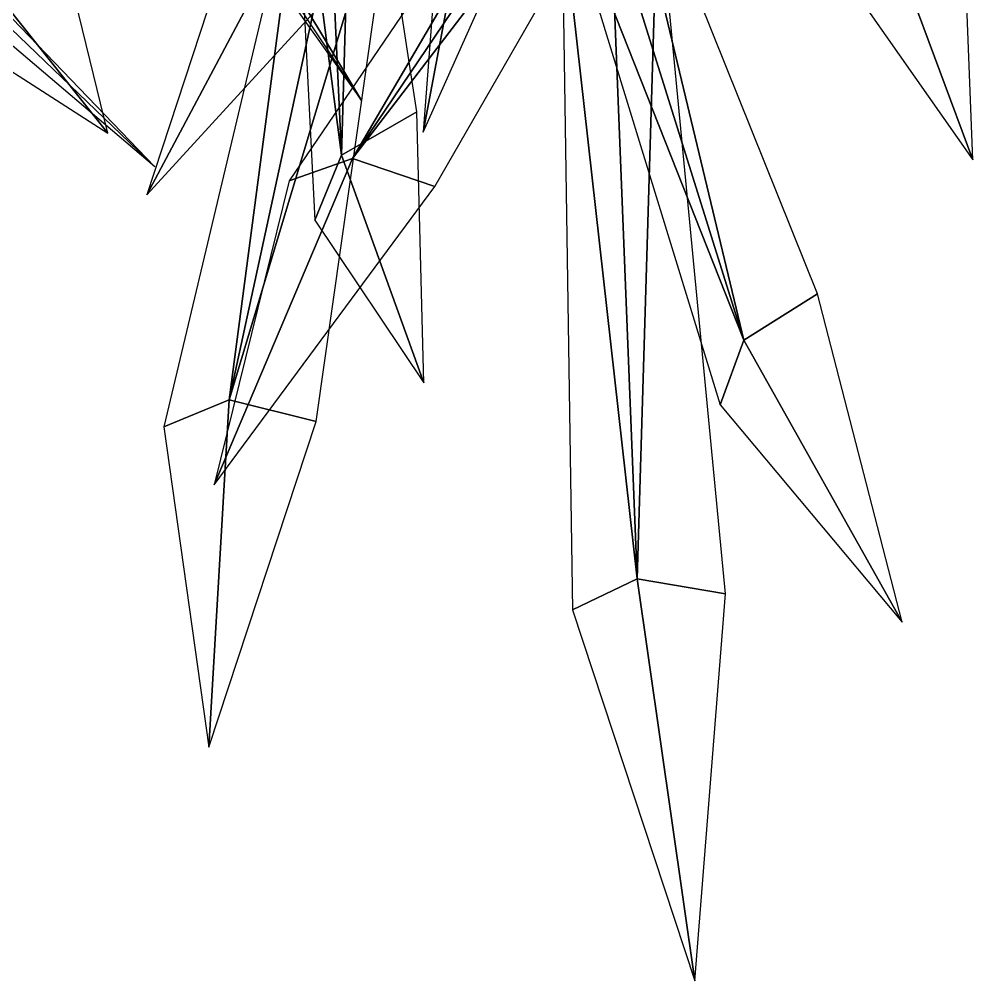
# Model space of a CAD drawing. Extents: x -26.4 to 26.4, y -33.5 to 33.5.
# Drawn here: x 4.64 to 12.64, y -33.48 to -25.41 of the extents above; entities that cross this region are included whole.
import ezdxf

# ---------------------------------------------------------------- set-up
doc = ezdxf.new("R2010")
doc.units = 0

msp = doc.modelspace()

# ---------------------------------------------------------------- linework, layer by layer
at = {"layer": 'weed040', "color": 3}
for points in [[(10.34265, -22.27148, -6.37664), (7.43347, -26.58068, 1.19989), (10.75134, -22.24877, -6.31036)], [(10.75134, -22.24877, -6.31036), (7.43347, -26.58068, 1.19989), (8.12377, -26.81469, 1.38995)], [(9.9552, -22.27844, -6.50738), (6.90136, -26.76599, 0.99114), (7.43347, -26.58068, 1.19989)], [(9.9552, -22.27844, -6.50738), (7.43347, -26.58068, 1.19989), (10.34265, -22.27148, -6.37664)], [(7.18298, -23.09765, -7.65142), (7.34008, -26.55175, 0.86297), (7.45141, -22.78088, -7.6192)], [(7.45141, -22.78088, -7.6192), (7.34008, -26.55175, 0.86297), (7.97216, -26.18811, 1.05267)], [(6.93066, -23.40307, -7.75213), (7.34008, -26.55175, 0.86297), (7.18298, -23.09765, -7.65142)], [(7.50854, -26.09216, 6.91534), (5.99462, -23.56933, 3.06829), (5.57055, -23.36865, 3.45025)], [(9.32897, -23.65979, -10.36322), (10.71728, -28.10412, -2.43621), (9.57287, -23.3291, -10.31378)], [(9.57287, -23.3291, -10.31378), (10.71728, -28.10412, -2.43621), (11.33801, -27.71447, -2.26959)], [(6.93066, -23.40307, -7.75213), (7.11706, -27.09704, 0.73516), (7.34008, -26.55175, 0.86297)], [(7.50854, -26.09216, 6.91534), (6.24035, -24.18603, 2.7116), (5.99462, -23.56933, 3.06829)], [(9.08544, -23.97253, -10.47344), (10.71728, -28.10412, -2.43621), (9.32897, -23.65979, -10.36322)], [(7.41882, -23.89306, -7.83929), (6.39746, -28.6062, -0.01849), (7.83117, -23.83996, -7.85028)], [(7.83117, -23.83996, -7.85028), (6.39746, -28.6062, -0.01849), (7.12841, -28.78747, 0.02581)], [(7.01379, -23.93298, -7.89495), (5.84997, -28.83288, -0.12872), (6.39746, -28.6062, -0.01849)], [(7.01379, -23.93298, -7.89495), (6.39746, -28.6062, -0.01849), (7.41882, -23.89306, -7.83929)], [(9.08544, -23.97253, -10.47344), (10.51916, -28.64758, -2.61016), (10.71728, -28.10412, -2.43621)], [(5.7738, -26.65026, 7.22332), (3.59008, -24.38049, 3.544), (3.21325, -24.19079, 3.9721)], [(8.02746, -26.35913, 6.69305), (8.97082, -24.24975, 2.50286), (8.36145, -24.57348, 2.20111)], [(9.59594, -24.40502, -10.67523), (9.82226, -30.10803, -3.47406), (9.99804, -24.31457, -10.7243)], [(9.99804, -24.31457, -10.7243), (9.82226, -30.10803, -3.47406), (10.56457, -30.23291, -3.53302)], [(12.64062, -26.59094, 5.4168), (11.80932, -24.35595, 1.20391), (11.29223, -24.66613, 1.2171)], [(12.64062, -26.59094, 5.4168), (12.55712, -24.43432, 1.14935), (11.80932, -24.35595, 1.20391)], [(5.7738, -26.65026, 7.22332), (3.82519, -24.99499, 3.17926), (3.59008, -24.38049, 3.544)], [(9.18981, -24.46984, -10.68951), (9.82226, -30.10803, -3.47406), (9.59594, -24.40502, -10.67523)], [(9.18981, -24.46984, -10.68951), (9.281, -30.3673, -3.55316), (9.82226, -30.10803, -3.47406)], [(5.70568, -26.88464, 7.03619), (6.94421, -24.55737, 2.97125), (6.40771, -24.75439, 2.77386)], [(5.70568, -26.88464, 7.03619), (7.62719, -24.78588, 3.19024), (6.94421, -24.55737, 2.97125)], [(8.02746, -26.35913, 6.69305), (8.36145, -24.57348, 2.20111), (8.12158, -25.10449, 2.04473)], [(5.37829, -26.36645, 7.49578), (4.29357, -25.00561, 2.97381), (3.81713, -25.36633, 3.05438)], [(5.37829, -26.36645, 7.49578), (5.04724, -25.00085, 2.92474), (4.29357, -25.00561, 2.97381)], [(8.03259, -28.46228, 5.2608), (7.97216, -26.18811, 1.05267), (7.34008, -26.55175, 0.86297)], [(6.27148, -29.31884, 5.02166), (8.12377, -26.81469, 1.38995), (7.43347, -26.58068, 1.19989)], [(6.27148, -29.31884, 5.02166), (7.43347, -26.58068, 1.19989), (6.90136, -26.76599, 0.99114)], [(8.03259, -28.46228, 5.2608), (7.34008, -26.55175, 0.86297), (7.11706, -27.09704, 0.73516)], [(12.04846, -30.47204, 1.57305), (11.33801, -27.71447, -2.26959), (10.71728, -28.10412, -2.43621)], [(12.04846, -30.47204, 1.57305), (10.71728, -28.10412, -2.43621), (10.51916, -28.64758, -2.61016)], [(6.22644, -31.52087, 3.84796), (6.39746, -28.6062, -0.01849), (5.84997, -28.83288, -0.12872)], [(6.22644, -31.52087, 3.84796), (7.12841, -28.78747, 0.02581), (6.39746, -28.6062, -0.01849)], [(10.30603, -33.4801, -0.02874), (9.82226, -30.10803, -3.47406), (9.281, -30.3673, -3.55316)], [(10.30603, -33.4801, -0.02874), (10.56457, -30.23291, -3.53302), (9.82226, -30.10803, -3.47406)]]:
    msp.add_3dface(points, dxfattribs=at)

doc.saveas('drawing.dxf')
